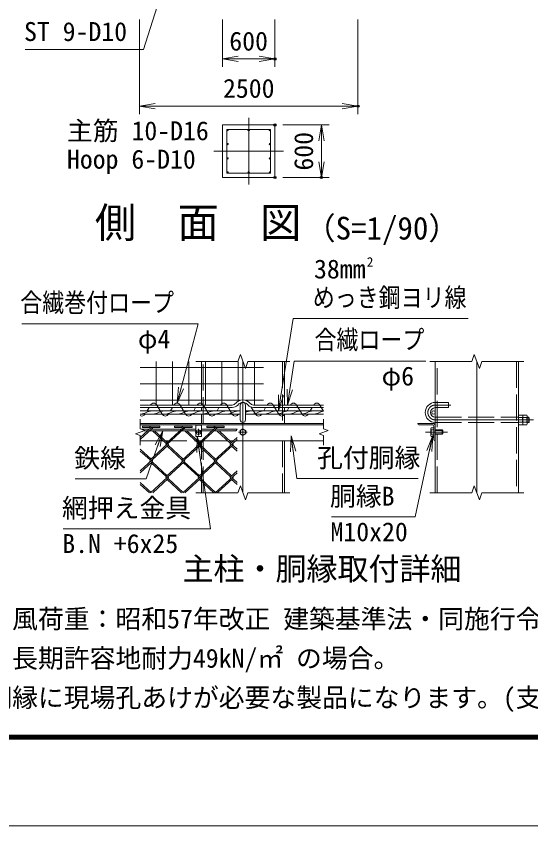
# Model space of a CAD drawing. Units: millimetres at full size. Extents: x -18900 to 18900, y -13365 to 13365.
# Drawn here: x 323 to 6210, y -13365 to -4105 of the extents above; entities that cross this region are included whole.
import ezdxf
from ezdxf.enums import TextEntityAlignment as Align

# ---------------------------------------------------------------- set-up
doc = ezdxf.new("R2010")
doc.units = ezdxf.units.MM
doc.header["$LTSCALE"] = 50
doc.header["$PDMODE"] = 32
doc.header["$PDSIZE"] = 25
doc.linetypes.add('DASHED', pattern=[7.5, 6, -1.5])
doc.linetypes.add('USER1', pattern=[50.8, 31.75, -6.35, 6.35, -6.35])
for name, color, linetype, lineweight in [('0-0_D-STR-TXT', 7, 'Continuous', 13), ('0-1_D-STR1', 1, 'Continuous', 18), ('0-2_D-BMK', 2, 'USER1', 13), ('0-3_D-STR3', 3, 'Continuous', 13), ('0-4_D-STR4', 7, 'Continuous', 18), ('0-7_D-STR-DIM', 7, 'Continuous', 13), ('0-8_0', 7, 'Continuous', 18), ('0-A_D-TTL-TXT', 7, 'Continuous', 13), ('0-B_D-STR2', 7, 'Continuous', 13), ('0-C_D-TTL', 7, 'Continuous', 18)]:
    doc.layers.add(name, color=color, linetype=linetype, lineweight=lineweight)
doc.layers.add('0-9_Defpoints', color=253, linetype='Continuous')
doc.styles.add('ＭＳ ゴシック', font='')
doc.styles.get('ＭＳ ゴシック').set_extended_font_data('MS Gothic')

# ---------------------------------------------------------------- blocks, each defined once
blk = doc.blocks.new('_Open')
at = {"layer": '0-8_0'}
blk.add_line((-50, 8.33), (0, 0), dxfattribs=at)
blk.add_lwpolyline([(-50, -8.33), (0, 0), (-50, 0)], dxfattribs=at)

msp = doc.modelspace()

# ---------------------------------------------------------------- linework, layer by layer
at = {"layer": '0-0_D-STR-TXT'}
for points in [[(424.4, -4485.61), (1778.1, -4485.61), (2091.98, -3496.76)], [(5494.56, -7564.43), (3490.53, -7564.43), (3323.82, -8615.32)], [(387.03, -7625.6), (2405.91, -7625.6), (2163.3, -8529.4)], [(5008.24, -8050.31), (3501.04, -8050.31), (3426.1, -8550.32)], [(997.63, -9397.25), (1811.56, -9397.25), (1999.67, -8849.19)], [(861.07, -9967.09), (2544.16, -9967.09), (2394.06, -8914.28)], [(4921.47, -9391.82), (3534.19, -9391.82), (3467.08, -8905.98)], [(3928.91, -9831.64), (4885.6, -9831.64), (5086.86, -8903.32)]]:
    msp.add_lwpolyline(points, dxfattribs=at)
at = {"layer": '0-1_D-STR1'}
for p, q in [((2441.1, -8552.3), (2441.1, -8055.63)), ((3391.1, -8055.63), (3391.1, -8552.3)), ((5117.23, -8055.63), (5117.23, -9555.63)), ((6067.24, -9555.63), (6067.24, -8055.63)), ((2441.1, -8617.3), (2441.1, -8582.3)), ((3391.1, -8582.3), (3391.1, -8617.3)), ((2441.1, -8762.3), (2441.1, -8657.3)), ((3391.1, -8657.3), (3391.1, -8762.3)), ((1742.19, -8762.3), (3840.01, -8762.3)), ((1742.19, -8777.3), (3840.01, -8777.3)), ((5092.23, -8762.3), (4917.23, -8762.3)), ((4917.23, -8767.3), (4917.23, -8762.3)), ((5079.73, -8777.3), (4927.23, -8777.3)), ((5102.23, -8952.3), (5102.23, -8799.8)), ((1742.19, -8962.3), (2007.91, -8962.3)), ((2031.6, -8962.3), (2069.69, -8962.3)), ((2092.78, -8962.3), (2276.55, -8962.3)), ((2362.01, -8962.3), (2745.19, -8962.3)), ((2400.23, -8962.3), (2438.32, -8962.3)), ((2441.1, -9170.35), (2441.1, -8962.3)), ((2768.87, -8962.3), (2806.96, -8962.3)), ((2830.65, -8962.3), (3840.01, -8962.3)), ((3391.1, -8962.3), (3391.1, -9555.63)), ((5112.23, -8962.3), (5117.23, -8962.3)), ((2441.1, -9551), (2441.1, -9213.75))]:
    msp.add_line(p, q, dxfattribs=at)
at = {"layer": '0-1_D-STR1', "linetype": 'DASHED'}
for p, q in [((2463.6, -8762.3), (2463.6, -8055.63)), ((3368.6, -8055.63), (3368.6, -8762.3)), ((5139.73, -9555.63), (5139.73, -8055.63)), ((6044.74, -8055.63), (6044.74, -9555.63)), ((2463.6, -9555.63), (2463.6, -8962.3)), ((3368.6, -8962.3), (3368.6, -9555.63))]:
    msp.add_line(p, q, dxfattribs=at)
at = {"layer": '0-1_D-STR1'}
for centre, radius, start, end in [((4927.23, -8767.3), 10, 180, 270), ((5079.73, -8799.8), 22.5, 0, 90), ((5092.23, -8787.3), 25, 0, 90), ((5112.23, -8952.3), 10, 180, 270)]:
    msp.add_arc(centre, radius, start, end, dxfattribs=at)
at = {"layer": '0-2_D-BMK'}
for p, q in [((2982.59, -5269.45), (2982.59, -6029.45)), ((2582.59, -5649.45), (3382.59, -5649.45)), ((2916.1, -8055.63), (2916.1, -9555.63)), ((5592.23, -8055.63), (5592.23, -9555.63)), ((5294.63, -8552.3), (5117.23, -8552.3)), ((5117.23, -8722.3), (6242.24, -8722.3)), ((2372.08, -8862.3), (2446.48, -8862.3)), ((2409.28, -8825.1), (2409.28, -8899.5)), ((2866.1, -8862.3), (2966.1, -8862.3)), ((5256.74, -8862.3), (5006.74, -8862.3))]:
    msp.add_line(p, q, dxfattribs=at)
msp.add_arc((5117.23, -8637.3), 85, 90, 270, dxfattribs=at)
at = {"layer": '0-3_D-STR3'}
for p, q in [((2792.56, -8552.3), (1742.19, -8552.3)), ((2794.66, -8582.3), (1742.19, -8582.3)), ((2886.1, -8722.3), (2886.1, -8552.3)), ((2946.1, -8722.3), (2946.1, -8552.3)), ((3037.54, -8582.3), (3840.01, -8582.3)), ((3039.63, -8552.3), (3840.01, -8552.3)), ((1742.19, -8617.3), (2886.1, -8617.3)), ((1742.19, -8657.3), (2886.1, -8657.3)), ((2946.1, -8617.3), (3840.01, -8617.3)), ((2946.1, -8657.3), (3840.01, -8657.3)), ((6067.24, -8667.55), (6067.24, -8777.05)), ((6067.24, -8667.55), (6113.24, -8667.55)), ((6067.24, -8694.92), (6113.24, -8694.92)), ((6117.24, -8667.55), (6117.24, -8777.05)), ((6117.24, -8667.55), (6163.24, -8667.55)), ((6117.24, -8679.21), (6117.24, -8765.38)), ((6117.24, -8694.92), (6163.24, -8694.92)), ((6167.24, -8679.21), (6167.24, -8765.38)), ((6167.24, -8692.3), (6187.5, -8692.3)), ((6167.24, -8697.03), (6192.24, -8697.03)), ((6192.24, -8697.03), (6187.5, -8692.3)), ((6187.5, -8692.3), (6187.5, -8752.3)), ((6192.24, -8697.03), (6192.24, -8747.56)), ((2376.78, -8912.3), (2376.78, -8782.3)), ((6067.24, -8749.67), (6113.24, -8749.67)), ((6067.24, -8777.05), (6113.24, -8777.05)), ((6117.24, -8749.67), (6163.24, -8749.67)), ((6117.24, -8777.05), (6163.24, -8777.05)), ((6167.24, -8752.3), (6187.5, -8752.3)), ((1848.37, -8827.3), (1751.75, -8827.3)), ((1826.55, -8847.3), (1783.4, -8847.3)), ((2195.19, -8847.3), (1849.64, -8847.3)), ((2217.01, -8827.3), (1871.46, -8827.3)), ((2218.28, -8847.3), (2376.78, -8847.3)), ((2240.1, -8827.3), (2376.78, -8827.3)), ((2400.13, -8860.33), (2392.53, -8860.47)), ((2392.53, -8860.47), (2392.53, -8864.12)), ((2392.53, -8860.47), (2392.53, -8864.12)), ((2400.13, -8864.26), (2392.53, -8864.12)), ((2404.77, -8857.97), (2400.13, -8860.33)), ((2404.77, -8866.62), (2400.13, -8864.26)), ((2404.86, -8857.88), (2407.32, -8853.27)), ((2404.86, -8866.71), (2407.32, -8871.32)), ((2407.45, -8845.55), (2407.32, -8853.27)), ((2407.32, -8845.55), (2411.11, -8845.55)), ((2407.45, -8879.05), (2407.32, -8871.32)), ((2407.45, -8879.05), (2411.11, -8879.05)), ((2411.11, -8845.55), (2411.24, -8853.27)), ((2411.11, -8879.05), (2411.24, -8871.32)), ((2413.69, -8857.88), (2411.24, -8853.27)), ((2413.69, -8866.71), (2411.24, -8871.32)), ((2413.78, -8857.97), (2418.42, -8860.33)), ((2413.78, -8866.62), (2418.42, -8864.26)), ((2418.42, -8864.26), (2426.03, -8864.12)), ((2441.78, -8827.3), (2585.65, -8827.3)), ((2441.78, -8847.3), (2563.82, -8847.3)), ((2587.51, -8847.3), (2837.49, -8847.3)), ((2609.33, -8827.3), (2849.03, -8827.3)), ((2883.6, -8843.53), (2916.1, -8824.77)), ((2883.6, -8881.06), (2883.6, -8843.53)), ((2916.1, -8899.82), (2883.6, -8881.06)), ((2916.1, -8824.77), (2948.6, -8843.53)), ((2948.6, -8881.06), (2916.1, -8899.82)), ((2948.6, -8843.53), (2948.6, -8881.06)), ((5067.23, -8821.05), (5071.75, -8813.22)), ((5067.23, -8821.05), (5067.23, -8903.55)), ((5071.75, -8813.22), (5102.23, -8813.22)), ((5071.75, -8837.76), (5102.23, -8837.76)), ((5071.75, -8886.83), (5102.23, -8886.83)), ((5102.23, -8813.22), (5102.23, -8911.37)), ((5117.23, -8837.3), (5194.73, -8837.3)), ((5117.23, -8841.8), (5199.23, -8841.8)), ((5117.23, -8882.8), (5199.23, -8882.8)), ((5117.23, -8887.3), (5194.73, -8887.3)), ((5194.73, -8837.3), (5202.23, -8844.8)), ((5202.23, -8844.8), (5202.23, -8879.8)), ((2441.78, -8912.3), (2376.78, -8912.3)), ((5067.23, -8903.55), (5071.75, -8911.37)), ((5071.75, -8911.37), (5102.23, -8911.37))]:
    msp.add_line(p, q, dxfattribs=at)
at = {"layer": '0-3_D-STR3', "color": 4}
for p, q in [((1842.98, -8582.3), (1822.25, -8617.3)), ((1931.82, -8552.3), (1993.99, -8657.3)), ((2109.48, -8582.3), (2088.76, -8617.3)), ((2198.32, -8552.3), (2260.5, -8657.3)), ((2375.99, -8582.3), (2355.26, -8617.3)), ((2464.83, -8552.3), (2527.01, -8657.3)), ((2642.5, -8582.3), (2621.77, -8617.3)), ((2731.34, -8552.3), (2793.52, -8657.3)), ((3011.71, -8575.7), (3060.02, -8657.3)), ((3175.51, -8582.3), (3154.78, -8617.3)), ((3264.35, -8552.3), (3326.53, -8657.3)), ((3442.02, -8582.3), (3421.29, -8617.3)), ((3530.86, -8552.3), (3593.04, -8657.3)), ((3708.52, -8582.3), (3687.8, -8617.3)), ((3797.36, -8552.3), (3840.01, -8624.31))]:
    msp.add_line(p, q, dxfattribs=at)
at = {"layer": '0-3_D-STR3', "linetype": 'DASHED'}
for p, q in [((5117.23, -8522.3), (5267.23, -8522.3)), ((5117.23, -8582.3), (5267.23, -8582.3)), ((5267.23, -8522.3), (5267.23, -8582.3)), ((5117.23, -8692.3), (6067.24, -8692.3)), ((5117.23, -8752.3), (6067.24, -8752.3))]:
    msp.add_line(p, q, dxfattribs=at)
at = {"layer": '0-3_D-STR3'}
msp.add_lwpolyline([(2732.59, -5399.45), (2732.59, -5899.45), (3232.59, -5899.45), (3232.59, -5399.45)], close=True, dxfattribs=at)
for points in [[(1876.05, -8617.3), (1826.03, -8628.86), (1795.36, -8646.57), (1749.34, -8657.3)], [(2017.7, -8617.3), (1967.68, -8628.86), (1937.01, -8646.57), (1890.99, -8657.3)], [(2159.35, -8617.3), (2109.34, -8628.86), (2078.67, -8646.57), (2032.65, -8657.3)], [(2301, -8617.3), (2250.99, -8628.86), (2220.32, -8646.57), (2174.3, -8657.3)], [(2442.66, -8617.3), (2392.64, -8628.86), (2361.97, -8646.57), (2315.95, -8657.3)], [(2584.31, -8617.3), (2534.29, -8628.86), (2503.62, -8646.57), (2457.61, -8657.3)], [(2725.96, -8617.3), (2675.95, -8628.86), (2645.28, -8646.57), (2599.26, -8657.3)], [(2867.62, -8617.3), (2817.6, -8628.86), (2786.93, -8646.57), (2740.91, -8657.3)], [(3009.27, -8617.3), (2959.25, -8628.86), (2946.1, -8636.46)], [(3150.92, -8617.3), (3100.91, -8628.86), (3070.24, -8646.57), (3024.22, -8657.3)], [(3292.57, -8617.3), (3242.56, -8628.86), (3211.89, -8646.57), (3165.87, -8657.3)], [(3434.23, -8617.3), (3384.21, -8628.86), (3353.54, -8646.57), (3307.52, -8657.3)], [(3575.88, -8617.3), (3525.86, -8628.86), (3495.19, -8646.57), (3449.18, -8657.3)], [(3717.53, -8617.3), (3667.52, -8628.86), (3636.85, -8646.57), (3590.83, -8657.3)], [(3840.01, -8621.73), (3809.17, -8628.86), (3778.5, -8646.57), (3732.48, -8657.3)], [(2376.78, -8782.3), (2441.78, -8782.3), (2441.78, -8912.3)], [(6167.24, -8747.56), (6192.24, -8747.56), (6187.5, -8752.3)], [(2418.42, -8860.33), (2426.03, -8860.47), (2426.03, -8864.12)], [(5194.73, -8837.3), (5194.73, -8887.3), (5202.23, -8879.8)]]:
    msp.add_lwpolyline(points, dxfattribs=at)
for centre, radius in [((2740.59, -5407.45), 8), ((2982.59, -5407.45), 8), ((3224.59, -5407.45), 8), ((2740.59, -5567.45), 8), ((3224.59, -5567.45), 8), ((2740.59, -5731.45), 8), ((3224.59, -5731.45), 8), ((2740.59, -5891.45), 8), ((2982.59, -5891.45), 8), ((3224.59, -5891.45), 8), ((5097.23, -8637.3), 20), ((2409.28, -8862.3), 26.25), ((2916.1, -8862.3), 31.25)]:
    msp.add_circle(centre, radius, dxfattribs=at)
for centre, radius, start, end in [((2922.3, -8607.36), 115.29, 93.08535, 138.90015), ((2909.89, -8607.36), 115.29, 41.09985, 86.91465), ((2780.37, -8472.4), 80.82, 278.67529, 312.93489), ((2780.37, -8472.4), 110.82, 277.40669, 313.86669), ((2922.3, -8607.36), 85.29, 94.1723, 139.7895), ((2916.1, -8552.3), 30, 0, 180), ((2909.89, -8607.36), 85.29, 40.2105, 85.8277), ((3051.83, -8472.4), 110.82, 226.13331, 262.59331), ((3051.83, -8472.4), 80.82, 227.06511, 261.32471), ((5117.23, -8637.3), 115, 90, 270), ((5117.23, -8637.3), 55, 90, 270), ((6021.56, -8722.3), 95.67, 343.37369, 16.62631), ((6092.33, -8681.23), 24.99, 326.78843, 33.21157), ((6071.56, -8722.3), 95.67, 343.37369, 16.62631), ((6142.33, -8681.23), 24.99, 326.78843, 33.21157), ((2916.1, -8722.3), 30, 180, 0), ((6092.33, -8763.36), 24.99, 326.78843, 33.21157), ((6142.33, -8763.36), 24.99, 326.78843, 33.21157), ((5089.68, -8825.49), 21.72, 145.61575, 214.38425), ((5149.16, -8862.3), 81.2, 162.41205, 197.58795), ((5089.68, -8899.1), 21.72, 145.61575, 214.38425)]:
    msp.add_arc(centre, radius, start, end, dxfattribs=at)
at = {"layer": '0-3_D-STR3', "color": 4}
for centre, start, end in [((1896.28, -8571.94), 28.93798, 151.06202), ((2162.79, -8571.94), 28.93798, 151.06202), ((2429.29, -8571.94), 28.93798, 151.06202), ((2695.8, -8571.94), 28.93798, 151.06202), ((3228.81, -8571.94), 28.93798, 151.06202), ((3495.32, -8571.94), 28.93798, 151.06202), ((3761.83, -8571.94), 28.93798, 151.06202), ((1763.02, -8637.65), 239.13307, 331.06202), ((2029.53, -8637.65), 208.93798, 331.06202), ((2296.04, -8637.65), 208.93798, 331.06202), ((2562.55, -8637.65), 208.93798, 331.06202), ((2829.05, -8637.65), 208.93798, 331.06202), ((3095.56, -8637.65), 208.93798, 331.06202), ((3362.07, -8637.65), 208.93798, 331.06202), ((3628.57, -8637.65), 208.93798, 331.06202)]:
    msp.add_arc(centre, 40.61, start, end, dxfattribs=at)
at = {"layer": '0-4_D-STR4'}
msp.add_lwpolyline([(2682.59, -5349.45), (2682.59, -5949.45), (3282.59, -5949.45), (3282.59, -5349.45)], close=True, dxfattribs=at)
at = {"layer": '0-7_D-STR-DIM'}
for p, q in [((1732.59, -4143.82), (1732.59, -5223.82)), ((2682.59, -4143.82), (2682.59, -4683.82)), ((3282.59, -4143.82), (3282.59, -4683.82)), ((4232.59, -4143.82), (4232.59, -5223.82)), ((2682.59, -4593.82), (3282.59, -4593.82)), ((1732.59, -5133.82), (4232.59, -5133.82)), ((3372.59, -5349.45), (3904.69, -5349.45)), ((3814.69, -5349.45), (3814.69, -5949.45)), ((3372.59, -5949.45), (3904.69, -5949.45)), ((2378.6, -8055.63), (2858.38, -8055.63)), ((2887.24, -7976.34), (2858.38, -8055.63)), ((2944.96, -8134.92), (2887.24, -7976.34)), ((2973.82, -8055.63), (2944.96, -8134.92)), ((2973.82, -8055.63), (3453.6, -8055.63)), ((5054.73, -8055.63), (5534.52, -8055.63)), ((5563.38, -7976.34), (5534.52, -8055.63)), ((5621.09, -8134.92), (5563.38, -7976.34)), ((5649.95, -8055.63), (5621.09, -8134.92)), ((5649.95, -8055.63), (6129.73, -8055.63)), ((1742.19, -8712.3), (1742.19, -8823.82)), ((3840.01, -8712.3), (3840.01, -8823.82)), ((2849.03, -8827.3), (2837.49, -8847.3)), ((1742.19, -8900.77), (1742.19, -9012.3)), ((3840.01, -8900.77), (3840.01, -9012.3)), ((2887.24, -9476.34), (2858.38, -9555.63)), ((2944.96, -9634.92), (2887.24, -9476.34)), ((5563.38, -9476.34), (5534.52, -9555.63)), ((5621.09, -9634.92), (5563.38, -9476.34)), ((2378.6, -9555.63), (2858.38, -9555.63)), ((2973.82, -9555.63), (2944.96, -9634.92)), ((2973.82, -9555.63), (3453.6, -9555.63)), ((5054.73, -9555.63), (5534.52, -9555.63)), ((5649.95, -9555.63), (5621.09, -9634.92)), ((5649.95, -9555.63), (6129.73, -9555.63))]:
    msp.add_line(p, q, dxfattribs=at)
for points in [[(1742.19, -8900.77), (1689.33, -8881.53), (1795.05, -8843.06), (1742.19, -8823.82)], [(3840.01, -8900.77), (3787.15, -8881.53), (3892.87, -8843.06), (3840.01, -8823.82)]]:
    msp.add_lwpolyline(points, dxfattribs=at)
at = {"layer": '0-9_Defpoints'}
for p in [(3282.59, -4593.82), (4232.59, -5133.82), (3282.59, -5349.45), (3282.59, -5949.45), (3814.69, -5949.45)]:
    msp.add_point(p, dxfattribs=at)
at = {"layer": '0-B_D-STR2'}
for p, q in [((1924.87, -8055.63), (1924.87, -8552.3)), ((2112.37, -8055.63), (2112.37, -8552.3)), ((2299.87, -8055.63), (2299.87, -8552.3)), ((2487.37, -8055.63), (2487.37, -8552.3)), ((2674.87, -8055.63), (2674.87, -8552.3)), ((2862.37, -8055.63), (2862.37, -8508.87)), ((3049.87, -8055.63), (3049.87, -8552.3)), ((1742.19, -8123.56), (3152, -8123.56)), ((1742.19, -8311.06), (3152, -8311.06)), ((1742.19, -8498.56), (2884.16, -8498.56)), ((2948.04, -8498.56), (3152, -8498.56)), ((1766.6, -8794.6), (1966.6, -8794.6)), ((1766.6, -8810.6), (1766.6, -8794.6)), ((2135.23, -8794.6), (2335.23, -8794.6)), ((2135.23, -8810.6), (2135.23, -8794.6)), ((2503.6, -8794.85), (2703.6, -8794.85)), ((2503.6, -8810.85), (2503.6, -8794.85)), ((2703.6, -8810.85), (2703.6, -8794.85)), ((1866.6, -8810.6), (1742.19, -8924.59)), ((1877.87, -8821.43), (1742.19, -8945.75)), ((1766.6, -8810.6), (1850.53, -8810.6)), ((2246.51, -8821.43), (1854.21, -9180.9)), ((1884.27, -8827.3), (1877.87, -8821.43)), ((2038.8, -8990.6), (1882.41, -8847.3)), ((2050.64, -8979.75), (1906.09, -8847.3)), ((2235.23, -8810.6), (2038.8, -8990.6)), ((2135.23, -8810.6), (2219.17, -8810.6)), ((2615.44, -8821.7), (2223.12, -9181.2)), ((2252.91, -8827.3), (2246.51, -8821.43)), ((2407.44, -8990.6), (2251.05, -8847.3)), ((2419.28, -8979.75), (2274.73, -8847.3)), ((2603.6, -8810.85), (2407.44, -8990.6)), ((2503.6, -8810.85), (2587.54, -8810.85)), ((2603.6, -8810.85), (2703.6, -8810.85)), ((2621.55, -8827.3), (2615.44, -8821.7)), ((2776.08, -8990.6), (2619.69, -8847.3)), ((2787.92, -8979.75), (2643.37, -8847.3)), ((2849.03, -8945.45), (2591.76, -9181.2)), ((2849.03, -8923.75), (2776.08, -8990.6)), ((2062.19, -9012.03), (1742.19, -9305.25)), ((1866.05, -9170.05), (1742.19, -9056.55)), ((2430.82, -9012.03), (2038.53, -9371.5)), ((2223.12, -9181.2), (2050.34, -9022.88)), ((2234.96, -9170.35), (2062.19, -9012.03)), ((2799.46, -9012.03), (2407.14, -9371.53)), ((2591.76, -9181.2), (2418.98, -9022.88)), ((2603.6, -9170.35), (2430.82, -9012.03)), ((2849.03, -9079.15), (2787.62, -9022.88)), ((2849.03, -9057.45), (2799.46, -9012.03)), ((1854.21, -9180.9), (1742.19, -9078.25)), ((1877.9, -9202.6), (1742.19, -9326.95)), ((2246.51, -9202.63), (1861.27, -9555.63)), ((2038.53, -9371.5), (1866.05, -9213.45)), ((2050.37, -9360.65), (1877.9, -9202.6)), ((2615.14, -9202.63), (2229.91, -9555.63)), ((2407.14, -9371.53), (2235.7, -9214.42)), ((2418.98, -9360.67), (2246.51, -9202.63)), ((2776.08, -9371.8), (2603.3, -9213.48)), ((2787.92, -9360.95), (2615.14, -9202.63)), ((2849.03, -9326.1), (2598.55, -9555.63)), ((2849.03, -9304.94), (2776.08, -9371.8)), ((1866.05, -9551.25), (1742.19, -9437.75)), ((2062.22, -9393.2), (1884.95, -9555.63)), ((2215.79, -9555.63), (2050.37, -9404.05)), ((2234.69, -9551.25), (2062.22, -9393.2)), ((2430.82, -9393.23), (2253.59, -9555.63)), ((2584.37, -9555.63), (2418.98, -9404.08)), ((2603.3, -9551.27), (2430.82, -9393.23)), ((2799.46, -9393.23), (2622.23, -9555.63)), ((2849.03, -9460.35), (2787.62, -9404.08)), ((2849.03, -9438.65), (2799.46, -9393.23)), ((1847.15, -9555.63), (1742.19, -9459.45))]:
    msp.add_line(p, q, dxfattribs=at)
for points in [[(1866.6, -8810.6), (1966.6, -8810.6), (1966.6, -8794.6)], [(2235.23, -8810.6), (2335.23, -8810.6), (2335.23, -8794.6)]]:
    msp.add_lwpolyline(points, dxfattribs=at)
for centre, start, end in [((1866.6, -8810.6), 85, 222.5), ((2235.23, -8810.6), 85, 222.5), ((2603.6, -8810.85), 95, 222.5), ((1866.32, -8810.85), 317.5, 0.89905), ((2234.96, -8810.85), 317.5, 0.89905), ((2603.6, -8810.85), 317.5, 0), ((2050.64, -9001.45), 137.5, 222.5), ((2050.64, -9001.45), 317.5, 42.5), ((2419.28, -9001.45), 137.5, 222.5), ((2419.28, -9001.45), 317.5, 42.5), ((2787.92, -9001.45), 137.5, 222.5), ((2787.92, -9001.45), 317.5, 42.5), ((1866.32, -9192.05), 137.5, 222.5), ((1866.32, -9192.05), 317.5, 42.5), ((2234.96, -9192.05), 137.5, 222.5), ((2234.96, -9192.05), 317.5, 42.5), ((2603.6, -9192.05), 137.5, 222.5), ((2603.6, -9192.05), 317.5, 42.5), ((2050.64, -9382.65), 137.5, 222.5), ((2050.64, -9382.65), 317.5, 42.5), ((2419.28, -9382.65), 137.5, 222.5), ((2419.28, -9382.65), 317.5, 42.5), ((2787.92, -9382.65), 137.5, 222.5), ((2787.92, -9382.65), 317.5, 42.5)]:
    msp.add_arc(centre, 16.06, start, end, dxfattribs=at)
at = {"layer": '0-C_D-TTL', "color": 2}
msp.add_lwpolyline([(-18900, 13365), (18900, 13365), (18900, -13365), (-18900, -13365)], close=True, dxfattribs=at)
at = {"layer": '0-C_D-TTL'}
for points in [[(-17685, 12375), (17685, 12375), (17685, -12375), (-17685, -12375)], [(-17673.75, 12363.75), (17673.75, 12363.75), (17673.75, -12363.75), (-17673.75, -12363.75)], [(-17662.5, 12352.5), (17662.5, 12352.5), (17662.5, -12352.5), (-17662.5, -12352.5)], [(-17651.25, 12341.25), (17651.25, 12341.25), (17651.25, -12341.25), (-17651.25, -12341.25)], [(-17640, 12330), (17640, 12330), (17640, -12330), (-17640, -12330)]]:
    msp.add_lwpolyline(points, close=True, dxfattribs=at)

# ---------------------------------------------------------------- block references
at = {"layer": '0-0_D-STR-TXT', "xscale": 3.6, "yscale": 3.6}
for p, rotation in [((2162.79, -8531.34), 254.97436), ((3425.81, -8552.3), 261.47698), ((3323.51, -8617.3), 260.98615), ((2000.32, -8847.3), 71.05648), ((2393.78, -8912.3), 98.11413), ((3466.81, -8904), 97.86472), ((5087.28, -8901.37), 77.76767)]:
    msp.add_blockref('_Open', p, dxfattribs=dict(at, rotation=rotation))
at = {"layer": '0-7_D-STR-DIM', "xscale": 3.6, "yscale": 3.6}
for p, rotation in [((2682.59, -4593.82), 180), ((1732.59, -5133.82), 180), ((3814.69, -5349.45), 90), ((3814.69, -5949.45), 270)]:
    msp.add_blockref('_Open', p, dxfattribs=dict(at, rotation=rotation))
for p in [(3282.59, -4593.82), (4232.59, -5133.82)]:
    msp.add_blockref('_Open', p, dxfattribs=at)

# ---------------------------------------------------------------- texts
at = {"layer": '0-0_D-STR-TXT', "style": 'ＭＳ ゴシック'}
for s, height, p in [('ST 9-D10', 216.6, (412.98, -4454.1)), ('主筋 10-D16', 216.6, (904.01, -5588.65)), ('Hoop 6-D10', 216.6, (904.01, -5914.15)), ('38mm', 216.6, (3729.96, -7169.63)), ('2', 108.1, (4334.81, -7001.21)), ('φ4', 216.6, (1715.34, -7969.43)), ('φ6', 216.6, (4502.97, -8394.14)), ('鉄線', 216.6, (987.35, -9332.62)), ('孔付胴縁', 216.6, (3764.49, -9328.9)), ('胴縁B', 216.6, (3912.92, -9768.73)), ('網押え金具', 216.6, (847.37, -9903.03)), ('M10x20', 216.6, (3918.64, -10175.47)), ('B.N +6x25', 216.6, (850.6, -10310.02))]:
    msp.add_text(s, height=height, dxfattribs=at).set_placement(p, align=Align.BOTTOM_LEFT)
at = {"layer": '0-0_D-STR-TXT', "style": 'ＭＳ ゴシック', "width": 0.85}
for s, p in [('めっき鋼ヨリ線', (3716.26, -7495.24)), ('合繊巻付ロープ', (369.9, -7553.55)), ('合繊ロープ', (3735.9, -7978.26))]:
    msp.add_text(s, height=216.6, dxfattribs=at).set_placement(p, align=Align.BOTTOM_LEFT)
at = {"layer": '0-7_D-STR-DIM', "style": 'ＭＳ ゴシック'}
for s, p in [('600', (2760.9, -4563.45)), ('2500', (2688.88, -5103.45))]:
    msp.add_text(s, height=216.6, dxfattribs=at).set_placement(p, align=Align.BOTTOM_LEFT)
msp.add_text('600', height=216.6, rotation=90, dxfattribs=at).set_placement((3784.33, -5871.13), align=Align.BOTTOM_LEFT)
at = {"layer": '0-A_D-TTL-TXT', "style": 'ＭＳ ゴシック'}
for s, height, p in [('側\u3000面\u3000図', 346.4, (1223.23, -6743.17)), ('（S=1/90）', 259.9, (3622.5, -6737.48)), ('主柱・胴縁取付詳細', 259.9, (2225.78, -10633.09)), ('（設計条件）風荷重：昭和57年改正 建築基準法・同施行令に基づく風圧力に準拠。', 216.6, (-1496.02, -11171.63)), ('（基礎条件）長期許容地耐力49kN/㎡ の場合。', 216.6, (-1496.02, -11621.63)), ('※本製品は胴縁に現場孔あけが必要な製品になります。(支柱取付部)', 216.6, (-1496.02, -12071.63))]:
    msp.add_text(s, height=height, dxfattribs=at).set_placement(p, align=Align.BOTTOM_LEFT)

doc.saveas('drawing.dxf')
